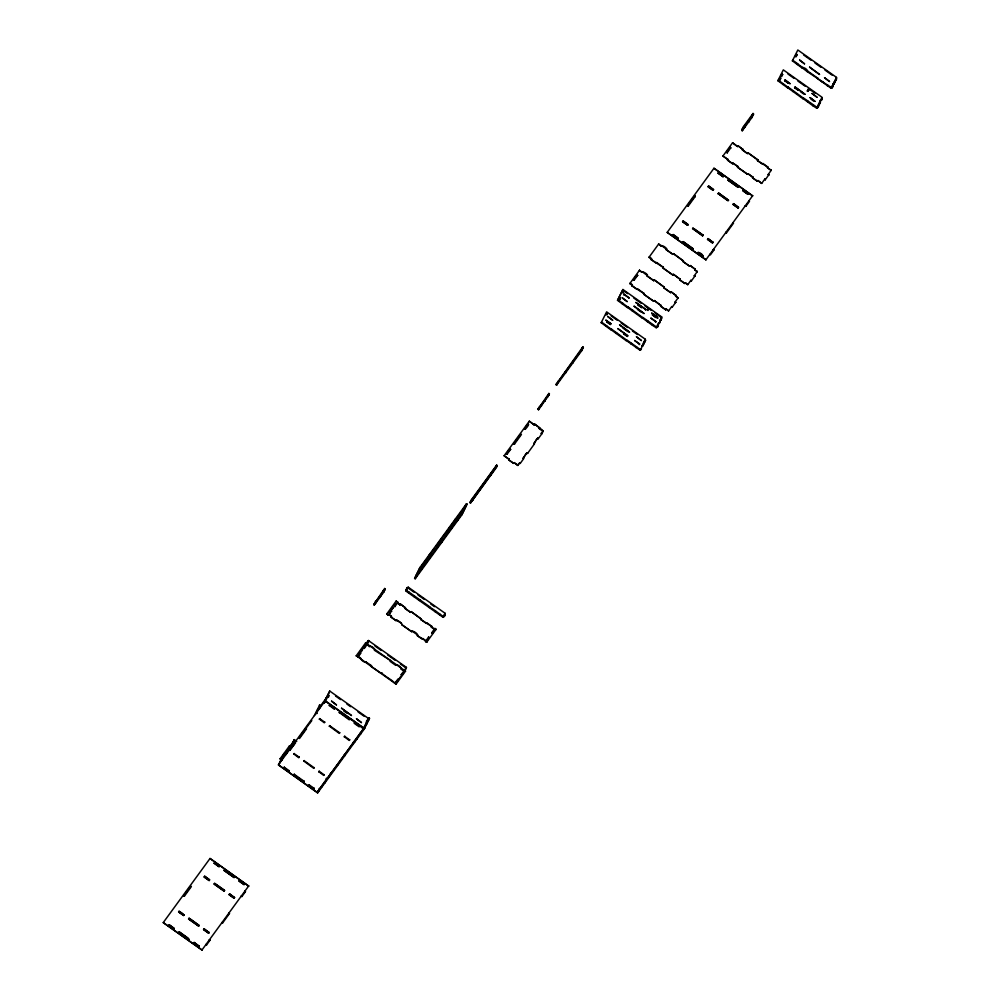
<?xml version="1.0" encoding="UTF-8"?>
<svg xmlns="http://www.w3.org/2000/svg" width="1000" height="1000" viewBox="0 0 1000 1000"><rect width="100%" height="100%" fill="white"/><g stroke="black" fill="none" stroke-linecap="round" stroke-linejoin="round"><path stroke-width="1.5" d="M163.25 922.6L201.975 950L163.25 922.6L210.025 858.475L248.65 886.062L210.025 858.475M168.688 925.537L173.688 929.087L168.688 925.537L169.188 924.775L174.188 928.325L173.688 929.087M169.188 924.775L174.1 928.512M183.75 895.812L184.35 896.237L183.75 895.812L190.775 886.137L191.375 886.562L184.35 896.237M178.625 911.938L183.625 915.475L178.625 911.938L179.125 911.175L182.875 913.825M183.625 915.475L184.125 914.712M204.137 876.975L209.137 880.512L204.137 876.975L204.65 876.213L209.65 879.75L209.137 880.512M204.65 876.213L209.562 879.95M178.663 932.6L188.663 939.675L178.663 932.6L179.163 931.838L187.913 938.025M179.163 931.838L189.075 939.112L188.663 939.675M219.587 866.137L219.075 866.9L214.175 863.175L217.925 865.825M218.337 865.263L214.587 862.6L219.5 866.338M188.6 918.988L198.6 926.062L188.6 918.988L189.1 918.225L199.1 925.3L198.6 926.062M189.1 918.225L199.013 925.5M214.112 884.038L224.112 891.112L214.112 884.038L214.625 883.275L224.625 890.35L224.112 891.112M224.05 870.425L234.05 877.5L224.05 870.425L224.562 869.663L234.562 876.737L234.05 877.5M224.562 869.663L234.475 876.938M282.35 759.087L281.85 760.113L280.05 758.838L282.262 759.538M363.9 728.162L317.125 792.288L278.4 764.875L317.625 792.913L364.312 728.975L369.513 718.3L368.913 717.875L366.337 721.413M278.925 764.1L282.462 756.838M282.962 755.837L284.363 753.25L285.487 753.875L284.988 753.263L285.85 752.075L286.45 752.5L285.85 752.075M279.35 763.525L281.163 759.8M282.625 757.738L283.225 758.162M292.087 747.562L289.488 745.837L291.2 747.3L291.688 746.287L290.675 746.438L290.875 747.675L291.288 747.113M193.637 943.2L198.637 946.737L193.637 943.2L194.137 942.438L199.05 946.162L194.137 942.438M287.675 750.812L288.275 751.237M288.875 750.487L294.3 739.638L296.737 741.363M294.3 739.638L289.288 749.912L289.913 750.35L293.55 745.375M293.962 741.75L293.888 740.2M289.913 750.35L291.488 747.138M294.387 741.188L294.587 742.412L294.387 741.188L293.125 743.475L292.5 743.037M203.575 929.587L208.575 933.125L203.575 929.587L204.075 928.825L208.988 932.55L204.075 928.825M289.35 770.6L288.837 771.363L283.925 767.638M283.837 767.825L284.35 767.062M306.525 728.85L299.5 738.525L299 737.913M298.9 738.1L309.562 723.438M299.288 756.988L298.775 757.75L293.875 754.025M293.775 754.212L294.288 753.45M314.387 715.525L319.825 704.675L319.4 705.25M316.588 712.75L316.188 713.55L317.213 713.413M317.787 710.562L319.113 707.85L319.713 708.275L318.163 709.525M229.088 894.638L234.088 898.175L229.088 894.638L229.6 893.875L234.5 897.6L229.6 893.875M323.738 702.788L324.338 703.213M360.95 726.975L363.462 728.75L368.488 718.475L329.762 691.062L324.738 701.35L325.337 701.775M206.45 945.113L205.95 944.5L206.45 945.113L210.012 940.175L209.412 939.75L210.012 940.175M327.312 697.525L328.638 694.8L316.525 711.425M373.725 604.562L384.663 588.5L385.262 588.925L383.675 592.175L377.25 601.05L374.325 604.987L373.725 604.562L385.262 588.925M239.025 881.025L244.025 884.562L239.025 881.025L239.537 880.263L244.45 883.988L239.537 880.263M374.325 604.987L375.913 601.725L375.312 601.3M324.8 722.038L324.3 722.8L319.387 719.062M319.3 719.262L319.8 718.5M383.062 591.5L384.075 591.35L383.663 591.925L383.062 591.5L383.85 589.888L384.45 590.312M304.325 781.2L303.812 781.963L293.9 774.688M383.475 590.925L383.675 592.175M384.663 588.5L384.862 589.75M293.812 774.887L294.325 774.125M222.45 923.2L221.95 922.588L222.45 923.2L229.475 913.525L228.875 913.1L229.475 913.525M334.738 708.425L334.237 709.188L329.325 705.45M333.488 707.537L329.738 704.887L334.65 708.612M314.262 767.588L313.75 768.35L303.85 761.075M303.75 761.275L304.262 760.512M404.325 670.3L405.525 671.15L396.075 684.15L356.25 655.7L358.05 656.975M361.062 652.85L359.237 655.413L358.725 654.8M361 650.512L361.6 650.938L361 650.512L361.962 649.137L362.463 649.75L361.962 649.137M358.45 656.162L357.95 657.175L358.462 656.413L360.875 658.375C359.475 658.875 365.688 663.925 365.962 661.712M358.638 654.987L360.462 652.425M241.912 896.55L241.4 895.925L241.912 896.55L245.463 891.612L244.862 891.188L245.463 891.612M404.725 669.475L404.312 670.05L405.325 669.9L404.725 669.475L403.812 671.062L400.712 668.875C402.5 667.663 396.213 663.213 395.712 665.337L390.05 661.325L390.562 660.562L374.387 650.238C376.175 649.025 369.888 644.587 369.387 646.7L365.6 642.9L405.525 671.15M366.112 645.925L364.288 648.487L363.787 647.875M363.688 648.062L365.513 645.5M367.388 643.925L366.788 643.5L367.575 641.888L368.587 641.737L367.987 641.312M366.7 643.938L368.387 640.5L406.512 667.475L404.925 670.725M366.887 644.938L367.8 643.35L366.788 643.5M368.175 642.312L368.988 640.913L366.863 643.825M339.775 732.638L339.275 733.4L329.363 726.125M329.275 726.325L329.775 725.562M386.725 614.025L388.525 615.3L386.725 614.025L396.175 601.025L397.875 602.487L396.175 601.025M359.688 726.075L359.188 726.838L354.188 723.3C355.975 722.087 349.712 717.663 349.212 719.788L339.3 712.513M339.212 712.712L339.712 711.95L343.462 714.6M389.212 613.112L389.812 613.538L389.212 613.112L391.037 610.55L391.538 611.163L391.037 610.55M391.575 608.638L392.175 609.062L391.575 608.638L392.537 607.263L393.038 607.875L392.537 607.263M389.038 614.538L391.45 616.5L389.038 614.538L388.525 615.3M394.263 606.188L394.862 606.613L394.263 606.188L396.087 603.625M397.463 603.062L399.963 604.825L397.463 603.062L397.975 602.3M314.3 788.25L313.788 789.013L308.875 785.288M308.788 785.475L309.3 784.712M391.025 617.062L396.025 620.6L391.025 617.062L391.538 616.3M434.95 611.6L443.05 617.325L443.462 616.763L435.45 610.837L434.95 611.6L429.288 607.587L429.787 606.825L409.137 592.212L408.625 592.975L406.125 591.2L406.012 589.763L407.212 587.575L407.812 588L406.8 588.15L407.212 587.575M407.4 588.575L408.225 587.188L445.138 613.312L444.325 614.7L444.925 615.125L444.738 614.138M406.125 591.2L407.038 589.612L406.012 589.763M407.812 588L408.225 587.188M324.237 774.65L323.725 775.413L318.812 771.675M400.475 604.062L405.375 607.8L400.475 604.062L399.963 604.825M318.725 771.875L319.237 771.112M414.6 578.35L419.8 567.675L466.475 503.75L467.075 504.162L461.875 514.85L415.2 578.775L414.6 578.35L461.275 514.425L466.475 503.75M416.025 575.988L416.213 576.987L415.613 576.562L416.812 574.375L416.4 574.95M415.2 578.775L417.8 573.438M416.213 576.987L417 575.375M408.625 592.975L419.288 600.513L419.8 599.75M409.137 592.212L406.538 590.638M418.663 572.65L419.175 573.263L418.663 572.65L422.038 568.1M420.475 568.925L423.85 564.375M401.075 623.05C388.587 615.763 403.988 622.975 401.688 624.612L411.688 631.688C412.212 629.525 419.162 634.45 417.35 635.688L425.875 640.85L422.863 638.462M425.662 560.65L422.2 565.388L429.55 555.562M425.55 562.95L426.75 560.763L425.55 562.95L426.15 563.375L425.962 562.375M429.588 556.312L428.988 555.887L429.775 554.275L430.8 554.138M430.2 553.713L428.988 555.887M431.05 553.138L431.65 553.562L431.05 553.138L434.6 548.2L435.2 548.625M426.15 563.375L427.35 561.188M404.963 608.362L410.625 612.375L404.963 608.362L405.475 607.6M434.663 550.737L435.163 551.35L434.663 550.737L441.587 541.25L442.1 541.862L441.587 541.25M438.5 542.875L445.325 533.575M349.75 739.688L349.25 740.45L344.338 736.725M344.25 736.912L344.75 736.15M317.625 792.913L319.587 788.9M318.65 791.112L319.85 788.938L319.25 788.512M321.1 786.775L321.7 787.2M401.688 624.612L411.688 631.688M449.325 528.05L452.688 523.5M328.587 777.5L329.787 775.325L329.375 775.888M330.312 773.975L330.7 773.162M452.275 525.812L451.075 527.987L452.275 525.812L452.463 526.8M454 522.288L452.788 524.462L454 522.288L454.6 522.712M455.712 518.75L454.513 520.938L455.712 518.75L455.9 519.75M381.213 673.363L381.625 672.8L381.213 673.363L371.112 666.488L371.625 665.725L365.875 661.912M421.037 618.875L411.138 611.613L421.037 618.875L420.625 619.45L431.7 626.425L426.8 622.688M454.025 524.275L460 516.038M455.938 520.363L459.312 515.812M337.1 764.862L337.7 765.288M461.012 514.388L462.212 512.2L462.812 512.625L461.613 514.8L461.012 514.388L462.025 514.237L461.613 514.8M463.512 509.237L462.725 510.85L463.75 510.712L463.325 511.275L464.538 509.1L463.512 509.237L464.538 509.1M464.45 507.325L465.65 505.138L466.25 505.562L465.05 507.75L464.45 507.325L465.462 507.175L465.05 507.75M419.288 600.513L429.288 607.587M471.987 499.812L472.675 500.05L470.525 502.987L469.925 502.562L471.525 499.575L496.625 465.188L497.225 465.613L496.463 467.463L490.763 475.337L490.25 474.725L490.763 475.337M353.113 742.925L353.925 741.55L354.525 741.975L353.512 742.125M470.525 502.987L497.225 465.613M354.113 742.55L355.312 740.375L354.525 741.975M471.525 499.575L472.675 500.05M469.925 502.562L496.65 465.425L497.25 465.85L496.238 466L496.625 465.188M472.587 500.238L480.037 489.975L479.438 489.55L479.938 490.163L490.85 475.15M368.913 717.875L363.713 728.55L317.025 792.487M365.25 726.762L364.05 728.938L365.25 726.762L364.65 726.338M366.962 723.225L365.763 725.413L366.962 723.225L366.362 722.8M367.488 721.875L367.9 721.312L366.887 721.45L367.488 721.875L368.688 719.7L368.088 719.275M367.9 721.312L368.688 719.7M420.625 619.45L421.138 618.688M504.113 455.75L509.087 459.275L504.113 455.75L529.3 421.175L534.188 424.888L529.3 421.175M417.35 635.688L422.35 639.225M506.463 453.825L507.062 454.25L506.463 453.825L510.025 448.888L510.525 449.5L510.025 448.888M395.375 682.288L394.875 683.3C392.312 679.887 386.225 677.438 381.538 672.987M396.163 681.55L396.763 681.975L396.163 681.55L397.987 678.975M396.075 684.15L394.975 683.112M396.763 681.975L401.075 675.987M401.213 674.625L401.812 675.05L401.213 674.625L403.038 672.062M513.825 443.75L514.425 444.175L513.825 443.75L520.837 434.062L521.438 434.487L514.425 444.175M426.287 623.45L420.725 619.25M401.812 675.05L403.638 672.475M508.663 459.837L513.663 463.375L508.663 459.837L509.175 459.075M435.45 610.837L429.7 607.025M524.637 428.925C528.6 421.763 530.85 423.325 525.237 429.35L524.738 428.738M431.287 626.987L434.387 629.188L431.287 626.987L431.8 626.225M549.338 394.412L538.562 409.738L537.962 409.312L548.862 393.438L548.95 395.213L548.862 393.438M425.45 641.425L426.65 642.275L425.45 641.425L425.962 640.662M538.562 409.738L538.387 408.162M538.6 409.4L539.95 406.912L539.35 406.488M426.737 639.663L427.337 640.088L426.737 639.663L428.562 637.1L429.062 637.725L428.562 637.1M517.825 465.462L514.175 462.612L517.825 465.462C517.712 463.1 521.312 463.212 519.562 463.088M431.788 632.737L432.388 633.162L431.788 632.737L433.612 630.175L434.125 630.8L433.612 630.175M548.35 394.787L547.487 396.275L548.088 396.7M434.9 628.425L436 629.462L434.9 628.425L434.387 629.188M534.7 424.125L539.6 427.863L534.7 424.125L534.188 424.888M565.737 372.587L556.65 385.037L556.05 384.613L582.725 347L583.325 347.425L581.75 350.65L565.638 372.788L565.138 372.163L565.638 372.788M443.05 617.325L443.963 615.75L444.562 616.175L443.537 616.312M444.325 614.7L445.138 613.312M443.462 616.763L443.963 615.75M557.625 381.388L557.825 382.625L556.625 384.8L556.025 384.375L557.038 384.237L556.65 385.037M444.137 616.737L445.337 614.562M523.125 458.162C523.275 460.15 525.062 453.438 527.013 452.825L527.525 453.438L527.013 452.825M542.938 431.075C532.35 425.15 547.85 430.1 541.2 433.45L541.8 433.875L541.3 433.263L543.025 430.887M533.938 443.338C534.1 445.325 535.887 438.612 537.837 438L538.337 438.625L537.837 438M582.725 347L582.337 347.812L583.35 347.663L582.75 347.238L581.55 349.425L581.75 350.65M611.613 329.225L611.188 329.787L626.075 340.588L626.487 340.012L616.587 332.75L611.613 329.225L611.1 329.988L601.188 322.713L606.625 311.863L645.35 339.263L645.55 340.5L644.35 342.675L643.75 342.25L644.762 342.113L644.35 342.675M605.9 314.8L606.7 313.425L606.912 314.65L606.7 313.425M627.938 306.863L627.525 307.438L642.4 318.225L642.812 317.65L632.913 310.387L627.938 306.863L627.425 307.625L617.525 300.35L622.95 289.5L661.675 316.913L660.675 320.312L660.075 319.887L661.1 319.75L660.675 320.312M617.525 300.35L622.95 289.5M618.538 299.988L619.738 297.812L620.337 298.238L619.55 299.85L618.538 299.988L619.55 299.85M623.038 291.062L622.225 292.438L623.038 291.062L623.237 292.288L622.638 291.863M601.188 322.713L601.613 322.15L611.512 329.412M619.138 300.413L620.337 298.238M622.825 292.863L623.638 291.488M623.975 294.3L628.975 297.838L623.975 294.3L623.562 294.875L624.062 294.113M632.362 285.287C625.712 281.7 634.113 283.962 631.938 285.863L644.225 293.688L637.45 288.637M606.663 321.838L610.413 324.5L606.763 321.65M610.925 323.738L605.925 320.2L610.925 323.738L610.413 324.5M633.513 279.812L634.113 280.238L633.513 279.812L637.062 274.875L637.575 275.5L637.062 274.875M617.938 299.788L627.837 307.05M641.875 272.25L639.475 270.287L641.875 272.25C645.013 270.587 652.513 280.163 642.3 271.675M631.938 285.863L632.45 285.1M628.65 298.212L629.062 297.65M651.525 259.037C644.887 255.45 653.275 257.712 651.112 259.613L663.388 267.438L656.612 262.387M651.112 259.613L651.612 258.85M661.05 246L658.637 244.037L661.05 246C664.175 244.338 671.688 253.912 661.462 245.425M636.938 289.4L632.038 285.663M667.2 232.375L705.925 259.775L667.2 232.375L713.975 168.25L752.6 195.837L713.975 168.25M646.875 275.788L653.737 280.637L646.875 275.788L647.387 275.025M656.112 263.15L651.2 259.413M643.8 294.25L653.8 301.325L643.8 294.25L644.312 293.488M672.638 235.312L677.638 238.85L672.638 235.312L673.15 234.55L678.15 238.088L677.638 238.85M666.05 249.537L672.913 254.387L666.05 249.537L666.55 248.775M673.15 234.55L678.05 238.287M687.7 205.588L688.3 206.012L687.7 205.588L694.725 195.912L695.225 196.537L694.725 195.912M654.25 279.875L664.163 287.15L654.25 279.875L653.737 280.637M682.575 221.713L687.575 225.25L682.575 221.713L683.088 220.95L688.088 224.488L687.575 225.25M683.088 220.95L687.987 224.675M627.275 336.425L627.788 335.662L617.788 328.587L627.688 335.863L627.275 336.425L623.525 333.775M626.075 340.588L626.587 339.825L640.337 349.55L641.325 349.162L639.913 350.125L626.163 340.387M662.975 268L672.975 275.075L662.975 268L663.475 267.238M645.512 310.15L645.925 309.575L635.925 302.5L645.925 309.575M673.413 253.625L683.325 260.9L673.413 253.625L672.913 254.387M642.4 318.225L642.913 317.462L656.663 327.188M722.95 156.012L727.95 159.55L722.95 156.012L732.575 142.775L737.475 146.512L732.575 142.775M708.1 186.75L713.1 190.287L708.1 186.75L708.6 185.987L713.6 189.525L713.1 190.287M708.6 185.987L713.512 189.725M654.312 300.562L661.075 305.613L654.312 300.562L653.8 301.325M682.613 242.375L692.613 249.45L682.613 242.375L683.125 241.612L693.125 248.688L692.613 249.45M683.125 241.612L693.025 248.888M726.612 152.312L727.212 152.738L726.612 152.312L730.163 147.375L730.675 147.988L730.163 147.375M718.037 173.137L723.037 176.675L718.037 173.137C718.538 171.012 724.825 175.463 723.037 176.675M663.737 287.725L670.6 292.575L663.737 287.725L664.25 286.962M694.312 228.888L703.062 235.075L702.55 235.837L692.638 228.575M652.887 324.513L652.375 325.275L642.5 318.025M692.55 228.762L693.062 228M741.775 129.812L742.788 129.662L741.775 129.812L743.512 126.525L753.037 113.475L753.088 115.013L753.037 113.475M752.487 114.588L753.512 114.45L751.762 117.737L742.237 130.775L742.188 129.238M727.537 160.125L732.537 163.663L727.537 160.125L728.05 159.362M742.237 130.775L744.112 126.938L743.512 126.525M652.788 314.438L657.788 317.975L652.788 314.438L652.375 315L656.125 317.663M639.65 344.062L634.65 340.525L639.65 344.062L639.237 344.625M673.475 274.312L680.25 279.363L673.475 274.312L672.975 275.075M752.913 114.025L751.162 117.312L751.762 117.737M742.887 149.475L737.987 145.75L742.887 149.475L742.475 150.05L747.45 153.575L747.962 152.812L757.962 159.887L757.45 160.65L767.837 167.138L762.938 163.4M660.662 306.188L665.662 309.725L660.662 306.188L661.175 305.425M682.913 261.462L689.775 266.325L682.913 261.462L683.413 260.7M644.163 341.688L643.413 344.6L642.812 344.175L643.75 342.25M645.55 340.5L644.538 340.637L644.938 339.837M642.45 345.213L642.025 345.788L643.05 345.637L642.45 345.213L640.913 349.738M652.375 325.275L656.237 327.762L657.05 326.388L657.65 326.812L656.637 326.95M652.487 314.775L656.237 317.438L652.575 314.587M656.75 316.675L651.75 313.137L656.75 316.675L656.237 317.438M642.625 346.213L643.838 344.025M732.95 163.088L737.925 166.612L732.95 163.088L732.537 163.663M655.562 322.262L655.975 321.7L650.975 318.163L655.975 321.7M728.575 200.125L728.062 200.888L718.162 193.612L726.912 199.812M727.325 199.237L718.575 193.05L728.487 200.312M671.112 291.812L676.025 295.55L671.112 291.812L670.6 292.575M742.475 150.05L742.987 149.288M728.012 180.2L738.012 187.275L728.012 180.2L728.512 179.438L738.512 186.513L738.012 187.275M728.512 179.438L738.425 186.713M657.237 327.375L658.025 325.763L657.425 325.337L658.775 322.85L659.375 323.275L658.363 323.425L658.775 322.85M660.5 319.325L659.375 323.275M679.837 279.938L684.837 283.475L679.837 279.938L680.337 279.175M658.962 323.85L660.163 321.662M668.575 310.925L666.175 308.962L668.575 310.925L671.7 306.575L672.212 307.2L671.7 306.575M657.65 326.812L658.438 325.2L657.425 325.337M661.1 319.75L661.875 318.137L661.275 317.712M788.3 87.225L787.875 87.8L802.763 98.588L803.175 98.012L793.275 90.75L788.3 87.225L787.788 87.987L777.875 80.725L783.312 69.875L822.038 97.275L817.025 107.55M702.55 235.837L703.062 235.075M780.1 78.175L778.9 80.363L780.1 78.175L780.7 78.6L779.5 80.787L779.312 79.787M782.062 74.15L780.863 76.325L782.062 74.15L782.663 74.575L781.462 76.75L781.275 75.763M737.513 167.188L747.513 174.262L737.513 167.188L738.025 166.425M690.275 265.562L695.188 269.288L690.275 265.562L689.775 266.325M675.6 296.112L678.1 297.887L675.6 296.112L676.112 295.35M697.588 252.975L702.588 256.512L697.588 252.975C698.088 250.85 704.375 255.3 702.588 256.512M817.775 77.95L817.362 78.525L831.112 88.25L831.925 86.875L832.525 87.3L832.1 87.875L827.663 85.2L807.275 71.638C809.062 70.425 802.8 66 802.3 68.125L792.387 60.85L797.825 50L836.538 77.4L831.525 87.688M675.075 302.038L675.675 302.462L675.075 302.038L678.2 297.688M747.45 153.575L742.575 149.85M747.962 152.812L757.862 160.075M796.575 54.275L795.375 56.463L796.575 54.275L797.175 54.7L795.975 56.887M687.75 284.675L685.337 282.712L687.75 284.675L690.875 280.325L691.375 280.95L690.875 280.325M777.875 80.725L778.3 80.15L788.2 87.425M788.35 83.387L784.7 80.538L788.45 83.188M785.113 79.963L790.013 83.7L785.113 79.963L784.6 80.725M707.525 239.363L712.525 242.9L707.525 239.363L708.037 238.6L712.938 242.325L708.037 238.6M694.775 269.862L697.275 271.637L694.775 269.862L695.275 269.1M694.237 275.775L694.837 276.2L694.237 275.775L697.362 271.438M797.3 64.588L797.8 63.825L792.8 60.287L792.387 60.85M747.925 173.688L752.9 177.213L747.925 173.688L747.513 174.262M733.037 204.412L738.037 207.95L733.037 204.412L733.55 203.65L738.462 207.375L733.55 203.65M709.9 254.275L710.4 254.887L713.962 249.95L713.363 249.525L713.962 249.95M802.3 68.125L802.8 67.362M757.45 160.65L757.962 159.887M742.987 190.8L747.987 194.338L742.987 190.8L743.487 190.037L748.4 193.762L743.487 190.037M798.325 90.438L794.675 87.6L798.425 90.25M795.088 87.025L804.987 94.3L795.088 87.025L794.575 87.788M752.487 177.775L757.487 181.312L752.487 177.775L753 177.013M726.4 232.975L725.9 232.362L726.4 232.975L733.425 223.3L732.825 222.875L733.425 223.3M807.275 71.638L802.387 67.925M762.425 164.163L757.55 160.45M761.675 183.412L758 180.55L761.675 183.412L764.8 179.075L765.312 179.688L764.8 179.075M745.863 206.325L745.362 205.7L745.863 206.325L749.425 201.388L748.825 200.963L749.425 201.388M767.425 167.7L771.2 170.375L767.425 167.7L767.938 166.938M802.763 98.588L803.275 97.825L817.6 107.737L818.8 105.562L818.2 105.138M807.337 90.988L808.538 88.812L809.137 89.237L808.35 90.85L807.337 90.988L808.538 88.812M807.938 91.412L809.137 89.237M768.175 174.525L768.775 174.95L768.175 174.525L771.3 170.188M813.25 104.887L812.738 105.65L802.85 98.4M812.738 105.65L816.6 108.125L817.412 106.75L818.012 107.175M816.6 108.125L817 107.312M819.312 104.213L819.737 103.65L818.713 103.787L819.312 104.213L820.438 100.262L821.45 100.113L820.438 100.262M817.6 107.737L818.8 105.562M821.038 100.688L822.237 98.5L821.637 98.075M819.737 103.65L820.525 102.037L819.5 102.175M821.45 100.113L822.237 98.5M831.112 88.25L831.5 87.45M836.15 78.213L836.338 79.2L836.125 77.975M832.1 87.875L833.312 85.688L832.712 85.262M833.825 84.338L834.237 83.775L833.225 83.912L833.825 84.338L835.025 82.163L834.425 81.737M835.55 80.812L835.962 80.237L834.95 80.388L835.55 80.812L836.75 78.637M280.05 758.838L289.488 745.837M329.762 691.062L324.325 701.912L324.925 702.337M419.837 567.888L420.262 567.325L419.05 569.5L419.65 569.925M282.975 756.075L285.763 752.262M288.025 749.25L292.825 742.663M356.15 655.9L365.6 642.9M435.962 546.788L440.538 540.525M446.025 533L451.525 525.475M457.013 517.962L467.075 504.162M290.175 746.575L294.513 740.65M466.25 505.562L465.238 505.712M417.337 573.025L418.537 570.85L418.725 571.838M281.062 760L290.688 746.762M359.038 653.3L362.438 648.637M365.838 643.988L368.387 640.5M285.788 754.65L287.45 752.375M278.4 764.875L326.763 698.637L326.138 698.2M361.6 650.938L362.562 649.562M392.175 609.062L393.137 607.675M537.962 409.312L549.462 393.862M556.05 384.613L583.325 347.425M629.862 283.525L639.475 270.287M649.025 257.275L658.637 244.037M741.637 130.35L753.637 113.9M462.812 512.625L461.8 512.775M619.738 297.812L619.925 298.8M782.663 74.575L781.65 74.713M797.175 54.7L796.162 54.85M451.675 528.413L451.488 527.425M325.775 701.175L324.837 702.463L324.237 702.038M389.812 613.538L391.637 610.975M394.862 606.613L396.688 604.05L396 603.825M292.975 746.325L295.663 742.65M301.05 735.275L303.738 731.587M310.012 723L311.812 720.537M780.7 78.6L779.688 78.75M507.062 454.25L510.625 449.312M634.113 280.238L637.663 275.3M688.3 206.012L695.325 196.337M727.212 152.738L730.763 147.8M214.075 863.363L214.587 862.6M329.237 705.65L329.738 704.887M606.1 326.45L606.613 325.688M622.425 304.088L622.938 303.325M737.475 146.512L737.987 145.75M782.788 84.45L783.3 83.688M396.025 620.6L396.538 619.837M413.625 596.512L414.137 595.75M513.663 463.375L514.175 462.612M539.188 428.425L539.7 427.663M517.925 465.275L519.663 462.9M410.625 612.375L411.138 611.613M523.025 458.35L526.925 453.013M533.85 443.525L537.737 438.2M520.163 463.512L523.725 458.587M527.525 453.438L534.538 443.762M538.337 438.625L541.9 433.688M616.075 333.512L616.587 332.75M632.4 311.15L632.913 310.387M718.062 193.812L718.575 193.05M792.763 91.512L793.275 90.75M631.05 344.1L631.562 343.338M647.375 321.737L647.887 320.975M807.738 102.112L808.25 101.35M822.25 82.238L822.75 81.475M439.95 615.138L440.45 614.375M198.637 946.737L199.137 945.975M208.575 933.125L209.075 932.362M234.088 898.175L234.6 897.412M244.025 884.562L244.537 883.8M636.05 347.638L636.562 346.875M712.525 242.9L713.037 242.138M738.037 207.95L738.55 207.188M747.987 194.338L748.487 193.575M757.487 181.312L758 180.55M827.25 85.775L827.75 85.013M665.662 309.725L666.175 308.962M684.837 283.475L685.337 282.712M644.538 340.637L645.35 339.263M660.863 318.288L661.675 316.913M835.738 78.775L836.538 77.4M367.688 720.812L369.513 718.3M405.7 668.863L405.913 667.05L405.5 667.613L400.4 664.013M427.337 640.088L429.162 637.525M432.388 633.162L434.212 630.6M835.025 82.163L834.013 82.3L832.288 85.838L833.312 85.688M201.975 950L248.75 885.875M426.65 642.275L436.1 629.275M639.913 350.125L640.725 348.75M656.237 327.762L657.05 326.388M705.925 259.775L752.7 195.65M672.212 307.2L675.763 302.262M691.375 280.95L694.938 276.012M765.312 179.688L768.863 174.75M803.65 54.988L811.15 60.287M814.887 62.95L821.137 67.362M824.887 70.013L832.375 75.325M797.712 64.013L802.712 67.55M807.688 71.075L817.688 78.15M787.887 73.975L794.137 78.4M797.887 81.05L805.375 86.35M809.125 89L815.375 93.425M800.925 92.013L803.425 93.787M810.9 99.075L813.4 100.85M748.737 121.888L748.138 121.463L748.637 122.075M718.45 172.575L723.45 176.112M692.962 228.2L702.962 235.275M693.888 229.45L702.638 235.65M698 252.4L703 255.938M623.787 290.963L627.525 293.612M633.775 298.025L641.275 303.337M645.025 305.988L651.263 310.4M655.013 313.05L661.263 317.475M638.013 304.837L641.762 307.5M637.913 305.038L641.663 307.688M637.45 309.45L641.2 312.1M611.2 315.975L617.45 320.387M621.2 323.038L627.438 327.463M632.438 331L637.438 334.538M622.938 328.088L627.938 331.625M623.625 333.575L627.375 336.238M572.663 363.1L572.062 362.675L572.575 363.3M545.05 400.85L544.45 400.425L544.963 401.05M419.8 567.675L420.438 568.312M407.8 587.75L414.175 592.263M417.987 594.963L424.35 599.462M430.725 603.975L434.538 606.675M382.4 593.938L381.8 593.513L382.3 594.125M377.337 600.862L376.737 600.438L377.25 601.05M412.113 631.112L417.775 635.125M374.938 645.987L381.3 650.5M387.675 655L395.312 660.413M335.588 696.062L340.588 699.587M346.825 704.013L350.575 706.663M358.075 711.963L364.325 716.388M328.512 695.35L329.113 695.775L328.325 697.375L327.725 696.963M343.525 710.75L347.275 713.413M325.175 700.75L364.462 728.375M325.087 700.95L363.8 728.35M363.45 728.512L364.312 728.975M339.625 712.138L349.625 719.212M354.6 722.738L359.6 726.275M319.713 718.688L324.712 722.225M329.688 725.75L339.688 732.825M344.663 736.35L349.663 739.887M294.188 753.65L299.188 757.188M304.163 760.7L314.163 767.775M319.137 771.3L324.137 774.837M326.375 778.312L326.887 778.925L326.287 778.5M284.25 767.262L289.25 770.8M294.225 774.312L304.225 781.388M309.2 784.912L314.2 788.45M214.537 883.462L224.525 890.537M179.037 911.363L184.037 914.9M375.012 602.8L375.513 603.425L375.012 602.8M380.062 595.875L380.562 596.5L380.062 595.875M331.562 701.162L336.463 704.9L331.562 701.162M341.538 708.225L351.438 715.487L341.538 708.225M428.062 557.8L427.275 559.412L428.475 557.238L428.062 557.8M324.562 782.038L325.075 782.65L324.562 782.038M356.512 718.825L361.413 722.55L356.512 718.825M457.587 519.338L458.088 519.95L457.587 519.338M344.025 755.375L344.525 756L344.025 755.375M356.562 738.213L357.062 738.825L356.562 738.213M360.025 733.475L360.525 734.087L360.025 733.475M540.988 405.175L541.5 405.788L540.988 405.175M607.737 316.475L612.65 320.2L607.737 316.475M622.25 297.838L627.163 301.562L622.25 297.838M619.6 324.862L629.513 332.137L619.6 324.862M634.113 306.225L644.013 313.5L634.113 306.225M648.175 308.438L647.4 310.05L648 310.475L648.775 308.863L648.175 308.438M636.462 336.8L641.375 340.525L636.462 336.8M744.675 126.2L745.175 126.825L744.675 126.2M799.625 60.1L804.525 63.825L799.625 60.1M809.6 67.15L819.5 74.425L809.6 67.15M810.062 97.625L814.963 101.35L810.062 97.625M812.1 93.5L817.013 97.225L812.1 93.5M824.575 77.75L829.475 81.487L824.575 77.75"/></g></svg>
